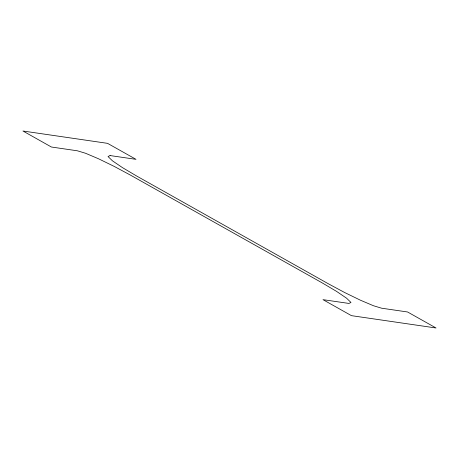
<?xml version="1.0" encoding="UTF-8"?>
<svg xmlns="http://www.w3.org/2000/svg" width="459" height="459" viewBox="0 0 459 459"><rect width="100%" height="100%" fill="white"/><g stroke="black" fill="none" stroke-linecap="round" stroke-linejoin="round"><path stroke-width="0.69" d="M110.062 155.561L108.031 156.53L112.392 160.776L122.49 167.644L136.776 176.095L328.397 283.805L344.703 292.549L360.539 300.255L373.506 305.751L381.618 308.201L407.581 311.982L436.05 327.99L351.451 315.654L322.981 299.652L348.938 303.439L350.969 302.47L346.608 298.224L336.51 291.356L322.224 282.905L130.603 175.195L114.297 166.451L98.461 158.745L85.494 153.249L77.382 150.799L51.419 147.018L22.95 131.01L107.549 143.346L136.019 159.348L110.062 155.561"/></g></svg>
